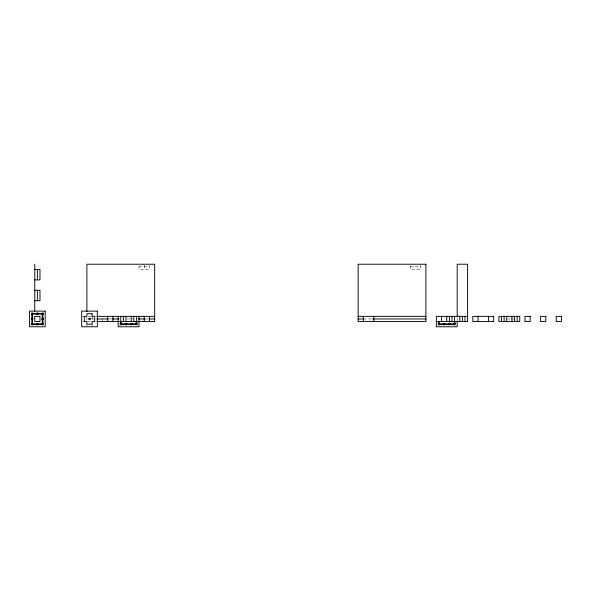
<?xml version="1.0" encoding="UTF-8"?>
<svg xmlns="http://www.w3.org/2000/svg" width="591" height="591" viewBox="0 0 591 591"><rect width="100%" height="100%" fill="white"/><g stroke="black" fill="none" stroke-linecap="round" stroke-linejoin="round"><path stroke-width="0.44" stroke-dasharray="2.96 2.22" d="M139.025 266.829L149.457 266.829M410.265 266.829L420.696 266.829M82.548 316.355L84.291 316.355M91.236 316.355L86.892 316.355L86.892 321.563L92.107 321.563M91.472 318.963L94.22 318.963M108.618 318.963L111.625 318.963M126.866 318.963L132.945 318.963M145.105 318.963L148.585 318.963M363.347 318.963L372.035 318.963M507.58 318.963L510.188 318.963M511.052 318.963L513.66 318.963M82.548 321.563L84.291 321.563M457.19 317.928L457.19 320.654M420.696 265.093L420.696 269.437L410.265 269.437L410.265 265.093M149.457 265.093L149.457 269.437L139.025 269.437L139.025 265.093M144.241 265.093L144.241 269.437M102.531 318.963L102.531 320.699M92.107 316.355L92.107 320.699M92.107 324.171L92.107 325.907M86.892 324.171L86.892 325.907"/><path stroke-width="0.89" d="M34.766 269.437L39.974 269.437L39.974 279.861L34.766 279.861M34.766 290.284L39.974 290.284L39.974 300.716L34.766 300.716M32.808 313.422L41.931 313.422M32.808 314.072L41.931 314.072M96.968 316.355L154.665 316.355M358.139 316.355L425.904 316.355M467.614 316.355L436.335 316.355L436.335 326.779L457.19 326.779L457.19 321.563M96.968 318.963L107.961 318.963M112.541 318.963L118.946 318.963M138.183 318.963L144.596 318.963M149.168 318.963L154.665 318.963M358.139 318.963L363.635 318.963M372.788 318.963L425.904 318.963M96.968 321.563L154.665 321.563L154.665 264.221L86.892 264.221L86.892 311.553M436.335 321.563L467.614 321.563L467.614 264.221L457.19 264.221L457.19 316.104M32.808 323.846L41.931 323.846M121.436 323.846L135.767 323.846M439.593 323.846L453.925 323.846M32.808 324.496L41.931 324.496M121.436 324.496L135.767 324.496M439.593 324.496L453.925 324.496M517.14 316.355L517.14 321.563M514.532 316.355L514.532 321.563M511.924 316.355L511.924 321.563M506.709 316.355L506.709 321.563M504.108 316.355L504.108 321.563M501.5 316.355L501.5 321.563M488.469 316.355L488.469 321.563M478.038 316.355L478.038 321.563M465.006 316.355L465.006 321.563M462.398 316.355L462.398 321.563M459.791 316.355L459.791 321.563M454.907 321.563L454.907 323.521M454.582 316.355L454.582 321.563M454.257 321.563L454.257 323.521M451.975 316.355L451.975 321.563M449.367 316.355L449.367 321.563M446.759 316.355L446.759 321.563M441.543 316.355L441.543 321.563M439.268 321.563L439.268 323.521M438.618 321.563L438.618 323.521M373.778 316.355L373.778 321.563M363.347 316.355L363.347 321.563M149.457 316.355L149.457 321.563M144.241 316.355L144.241 321.563M139.025 316.355L139.025 326.779L118.17 326.779L118.17 316.355M136.743 321.563L136.743 323.521M136.418 316.355L136.418 321.563M136.093 321.563L136.093 323.521M133.81 316.355L133.81 321.563M131.209 316.355L131.209 321.563M125.994 316.355L125.994 321.563M123.386 316.355L123.386 321.563M121.103 321.563L121.103 323.521M120.778 316.355L120.778 321.563M120.453 321.563L120.453 323.521M112.962 316.355L112.962 321.563M107.747 316.355L107.747 321.563M42.907 314.397L42.907 323.521M42.257 314.397L42.257 323.521M37.373 269.437L37.373 279.861M37.373 290.284L37.373 300.716M34.766 264.221L34.766 311.553M32.483 314.397L32.483 323.521M31.833 314.397L31.833 323.521M425.904 264.221L358.139 264.221L358.139 321.563L425.904 321.563L425.904 264.221M45.189 311.139L29.55 311.139L29.55 326.779L45.189 326.779L45.189 311.139M97.323 311.139L81.684 311.139L81.684 326.779L97.323 326.779L97.323 311.139M32.808 313.097L31.508 313.097L31.508 314.397L32.808 314.397L32.808 313.097M38.023 313.097L36.716 313.097L36.716 314.397L38.023 314.397L38.023 313.097M43.232 313.097L41.931 313.097L41.931 314.397L43.232 314.397L43.232 313.097M92.107 313.747L86.892 313.747L86.892 316.355L84.291 316.355L84.291 321.563L86.892 321.563L86.892 324.171L92.107 324.171L92.107 321.563L94.715 321.563L94.715 316.355L92.107 316.355L92.107 313.747M39.974 316.355L34.766 316.355L34.766 321.563L39.974 321.563L39.974 316.355M493.677 316.355L472.83 316.355L472.83 321.563L493.677 321.563L493.677 316.355M519.748 316.355L498.893 316.355L498.893 321.563L519.748 321.563L519.748 316.355M530.171 316.355L524.956 316.355L524.956 321.563L530.171 321.563L530.171 316.355M545.811 316.355L540.595 316.355L540.595 321.563L545.811 321.563L545.811 316.355M561.45 316.355L556.234 316.355L556.234 321.563L561.45 321.563L561.45 316.355M32.808 318.305L31.508 318.305L31.508 319.613L32.808 319.613L32.808 318.305M43.232 318.305L41.931 318.305L41.931 319.613L43.232 319.613L43.232 318.305M90.15 318.305L88.849 318.305L88.849 319.613L90.15 319.613L90.15 318.305M32.808 323.521L31.508 323.521L31.508 324.821L32.808 324.821L32.808 323.521M38.023 323.521L36.716 323.521L36.716 324.821L38.023 324.821L38.023 323.521M43.232 323.521L41.931 323.521L41.931 324.821L43.232 324.821L43.232 323.521M121.436 323.521L120.128 323.521L120.128 324.821L121.436 324.821L121.436 323.521M126.644 323.521L125.344 323.521L125.344 324.821L126.644 324.821L126.644 323.521M131.859 323.521L130.552 323.521L130.552 324.821L131.859 324.821L131.859 323.521M137.075 323.521L135.767 323.521L135.767 324.821L137.075 324.821L137.075 323.521M439.593 323.521L438.286 323.521L438.286 324.821L439.593 324.821L439.593 323.521M444.809 323.521L443.501 323.521L443.501 324.821L444.809 324.821L444.809 323.521M450.017 323.521L448.717 323.521L448.717 324.821L450.017 324.821L450.017 323.521M455.233 323.521L453.925 323.521L453.925 324.821L455.233 324.821L455.233 323.521"/></g></svg>
